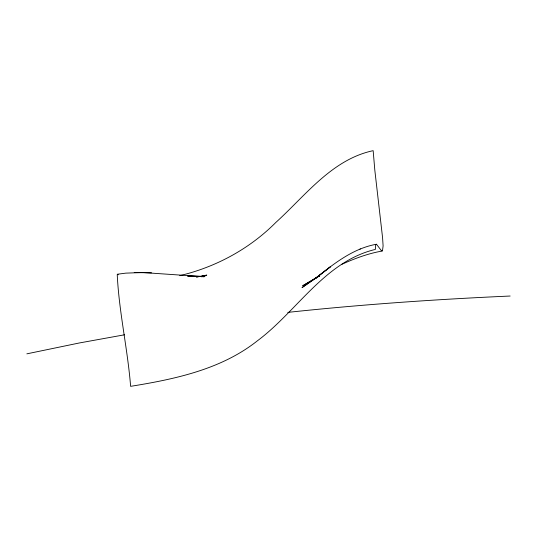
<?xml version="1.0" encoding="UTF-8"?>
<svg xmlns="http://www.w3.org/2000/svg" width="537" height="537" viewBox="0 0 537 537"><rect width="100%" height="100%" fill="white"/><g stroke="black" fill="none" stroke-linecap="round" stroke-linejoin="round"><path stroke-width="0.81" d="M319.408 276.005L302.68 285.791L317.025 277.307L302.029 287.61L316.105 277.783L330.443 266.775L315.689 278.247C333.772 263.734 353.017 248.443 376.484 244.234L381.398 250.685L382.492 250.913L383.103 245.886L382.579 237.75L374.819 170.175L373.161 150.662C331.967 159.449 305.513 195.562 275.89 222.399C249.631 248.812 215.914 267.111 179.727 275.656M319.602 275.817L318.159 276.629L319.582 275.857M359.938 249.121L360.421 248.9M342.035 264.231C354.829 258.438 368.12 253.504 381.995 251.068M376.484 244.234L375.625 245.208L375.383 249.41C324.717 261.519 297.055 311.279 257.411 340.8C221.291 369.429 175.055 379.142 130.619 386.338C127.652 348.909 118.992 311.957 117.234 274.508L117.637 274.239L118.2 274.816M201.187 276.327L206.765 275.112L201.026 276.347M26.85 353.843L79.489 342.942L124.571 334.786M202.375 276.313L206.369 275.535L202.241 276.246M196.461 277.233L198.113 276.951M201.335 276.763L204.617 276.307L187.52 276.052L204.221 276.73L142.97 272.541M117.522 274.219L125.826 273.132L142.741 272.528L134.237 272.595M287.751 312.386C361.676 304.479 435.883 299.331 510.15 296.028M134.351 272.595L151.541 272.809"/></g></svg>
